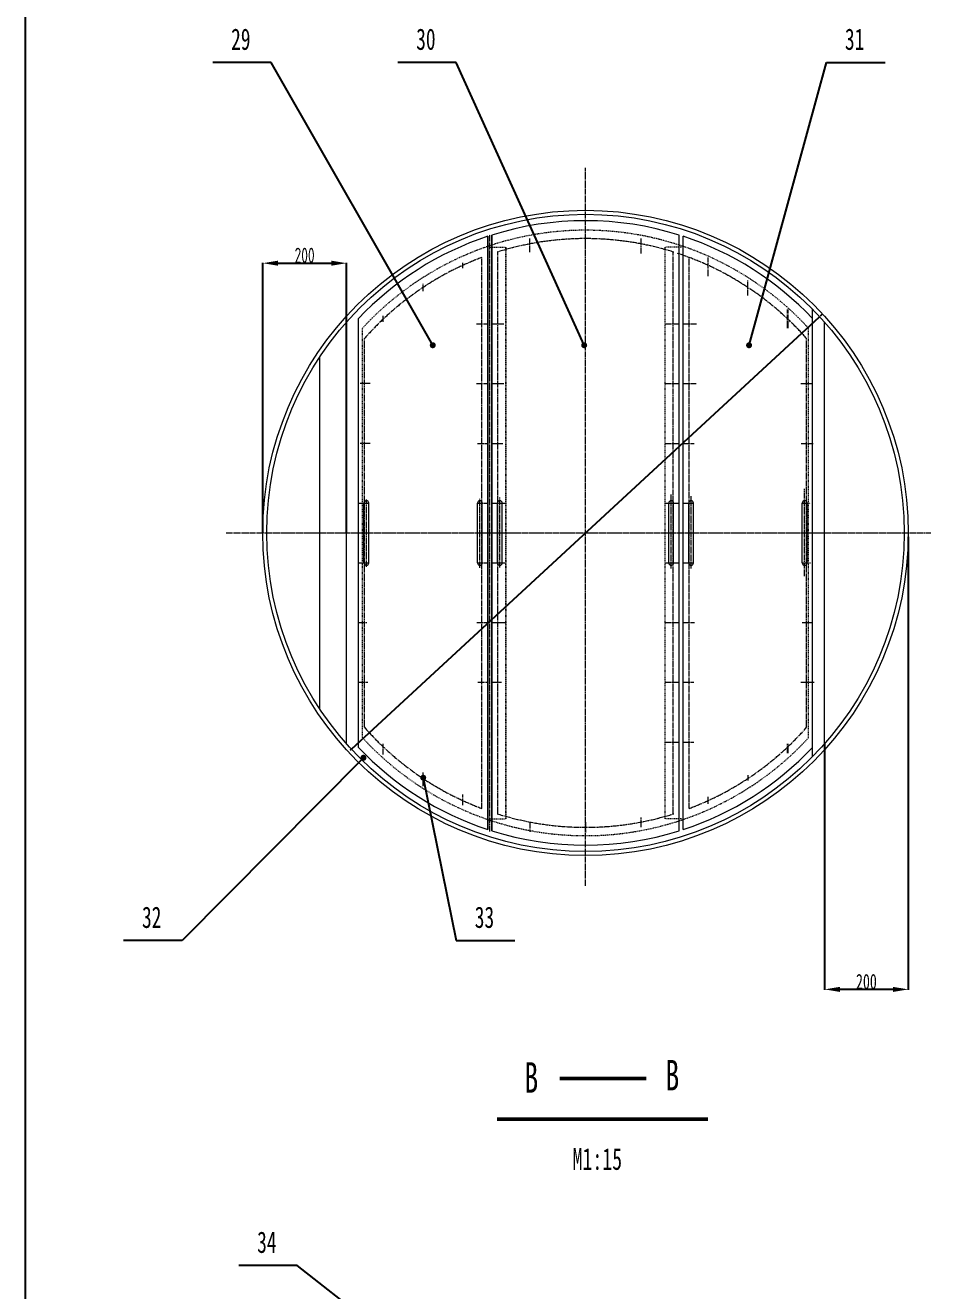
# Model space of a CAD drawing. Header units: millimetres. Extents: x -8910 to 8910, y -12615 to 12615.
# Drawn here: x -2606 to 1938, y 961 to 7315 of the extents above; entities that cross this region are included whole.
import ezdxf

# ---------------------------------------------------------------- set-up
doc = ezdxf.new("R2010")
doc.units = ezdxf.units.MM
doc.linetypes.add('EB_DASH', pattern=[6, 3, -3])
doc.linetypes.add('EB_DASHDOT', pattern=[39, 30, -3, 3, -3])
doc.layers.get('DEFPOINTS').update_dxf_attribs({"lineweight": 0})
for name, color, linetype, lineweight in [('CAXA0', 7, 'Continuous', 50), ('CAXA1', 1, 'EB_DASHDOT', 25), ('CAXA2', 6, 'EB_DASH', 25), ('CAXA3', 7, 'Continuous', 25), ('CAXA4', 3, 'Continuous', 15)]:
    doc.layers.add(name, color=color, linetype=linetype, lineweight=lineweight)
doc.styles.add('HGCAD', font='gbenor.shx', dxfattribs={"width": 0.75, "bigfont": 'gbcbig.shx'})
doc.styles.add('UserTxtStyle1', font='FSGB2312.ttf', dxfattribs={"width": 0.667})
doc.styles.add('标准', font='FSGB2312.ttf', dxfattribs={"width": 0.667})
doc.dimstyles.new('HGCAD$0', dxfattribs={"dimtxt": 3.5, "dimasz": 2.5, "dimexe": 2, "dimexo": 0, "dimgap": 1, "dimtad": 1, "dimdec": 0, "dimdsep": 46, "dimtxsty": 'HGCAD', "dimcen": 0, "dimadec": 0, "dimazin": 0, "dimtfac": 1, "dimtdec": 0, "dimtmove": 0, "dimatfit": 0, "dimfxl": 0, "dimarcsym": 0})
doc.dimstyles.new('标准', dxfattribs={"dimtxt": 3.5, "dimasz": 4, "dimexe": 2, "dimexo": 0, "dimtad": 1, "dimdsep": 46, "dimtxsty": '标准', "dimcen": 0, "dimdle": 6, "dimaunit": 1, "dimazin": 2, "dimtfac": 1, "dimtdec": 3, "dimtmove": 0, "dimatfit": 3, "dimfxl": 0, "dimtolj": 1, "dimtzin": 0, "dimarcsym": 0})

# ---------------------------------------------------------------- blocks, each defined once
blk = doc.blocks.new('CAXBLOCK164', base_point=(-1665.9, 7128.1))
at = {"layer": 'CAXA0', "linetype": 'Continuous', "lineweight": 25}
blk.add_hatch(color=0, dxfattribs=at).paths.add_polyline_path([(-546.1, 5708), (-546.3, 5710.3), (-546.9, 5712.6), (-547.8, 5714.8), (-549, 5716.8), (-550.5, 5718.6), (-552.3, 5720.1), (-554.3, 5721.3), (-556.5, 5722.2), (-558.8, 5722.8), (-561.1, 5723), (-563.5, 5722.8), (-565.8, 5722.2), (-567.9, 5721.3), (-569.9, 5720.1), (-571.7, 5718.6), (-573.3, 5716.8), (-574.5, 5714.8), (-575.4, 5712.6), (-575.9, 5710.3), (-576.1, 5708), (-575.9, 5705.6), (-575.4, 5703.3), (-574.5, 5701.2), (-573.3, 5699.2), (-571.7, 5697.4), (-569.9, 5695.8), (-567.9, 5694.6), (-565.8, 5693.7), (-563.5, 5693.2), (-561.1, 5693), (-558.8, 5693.2), (-556.5, 5693.7), (-554.3, 5694.6), (-552.3, 5695.8), (-550.5, 5697.4), (-549, 5699.2), (-547.8, 5701.2), (-546.9, 5703.3), (-546.3, 5705.6)], flags=0)
at = {"layer": 'CAXA0', "color": 0, "linetype": 'Continuous', "lineweight": 25}
for p, q in [((-1371.9, 7128.1), (-1665.9, 7128.1)), ((-561.1, 5708), (-1371.9, 7128.1))]:
    blk.add_line(p, q, dxfattribs=at)
at = {"layer": 'CAXA0', "color": 0, "linetype": 'Continuous', "lineweight": 25, "insert": (-1573.3, 7298.6), "char_height": 107.3, "attachment_point": 1, "style": '标准'}
blk.add_mtext('\\fFangSong_GB2312|b0|i0|p34;29', dxfattribs=at)
blk = doc.blocks.new('CAXBLOCK163', base_point=(-561.1, 5708))
at = {"layer": 'CAXA0', "color": 0, "linetype": 'ByBlock', "lineweight": -2}
blk.add_blockref('CAXBLOCK164', (-1665.9, 7128.1), dxfattribs=at)
blk = doc.blocks.new('CAXBLOCK166', base_point=(-736.9, 7128.1))
at = {"layer": 'CAXA0', "linetype": 'Continuous', "lineweight": 25}
blk.add_hatch(color=0, dxfattribs=at).paths.add_polyline_path([(214, 5708), (213.8, 5710.3), (213.3, 5712.6), (212.4, 5714.8), (211.1, 5716.8), (209.6, 5718.6), (207.8, 5720.1), (205.8, 5721.3), (203.6, 5722.2), (201.3, 5722.8), (199, 5723), (196.6, 5722.8), (194.4, 5722.2), (192.2, 5721.3), (190.2, 5720.1), (188.4, 5718.6), (186.9, 5716.8), (185.6, 5714.8), (184.7, 5712.6), (184.2, 5710.3), (184, 5708), (184.2, 5705.6), (184.7, 5703.3), (185.6, 5701.2), (186.9, 5699.2), (188.4, 5697.4), (190.2, 5695.8), (192.2, 5694.6), (194.4, 5693.7), (196.6, 5693.2), (199, 5693), (201.3, 5693.2), (203.6, 5693.7), (205.8, 5694.6), (207.8, 5695.8), (209.6, 5697.4), (211.1, 5699.2), (212.4, 5701.2), (213.3, 5703.3), (213.8, 5705.6)], flags=0)
at = {"layer": 'CAXA0', "color": 0, "linetype": 'Continuous', "lineweight": 25}
for p, q in [((-442.9, 7128.1), (-736.9, 7128.1)), ((199, 5708), (-442.9, 7128.1))]:
    blk.add_line(p, q, dxfattribs=at)
at = {"layer": 'CAXA0', "color": 0, "linetype": 'Continuous', "lineweight": 25, "insert": (-644.3, 7298.6), "char_height": 107.3, "attachment_point": 1, "style": '标准'}
blk.add_mtext('\\fFangSong_GB2312|b0|i0|p34;30', dxfattribs=at)
blk = doc.blocks.new('CAXBLOCK165', base_point=(199, 5708))
at = {"layer": 'CAXA0', "color": 0, "linetype": 'ByBlock', "lineweight": -2}
blk.add_blockref('CAXBLOCK166', (-736.9, 7128.1), dxfattribs=at)
blk = doc.blocks.new('CAXBLOCK168', base_point=(1709.2, 7128.1))
at = {"layer": 'CAXA0', "linetype": 'Continuous', "lineweight": 25}
blk.add_hatch(color=0, dxfattribs=at).paths.add_polyline_path([(1041.7, 5708), (1041.5, 5710.3), (1040.9, 5712.6), (1040, 5714.8), (1038.8, 5716.8), (1037.3, 5718.6), (1035.5, 5720.1), (1033.5, 5721.3), (1031.3, 5722.2), (1029, 5722.8), (1026.7, 5723), (1024.3, 5722.8), (1022, 5722.2), (1019.9, 5721.3), (1017.9, 5720.1), (1016.1, 5718.6), (1014.5, 5716.8), (1013.3, 5714.8), (1012.4, 5712.6), (1011.9, 5710.3), (1011.7, 5708), (1011.9, 5705.6), (1012.4, 5703.3), (1013.3, 5701.2), (1014.5, 5699.2), (1016.1, 5697.4), (1017.9, 5695.8), (1019.9, 5694.6), (1022, 5693.7), (1024.3, 5693.2), (1026.7, 5693), (1029, 5693.2), (1031.3, 5693.7), (1033.5, 5694.6), (1035.5, 5695.8), (1037.3, 5697.4), (1038.8, 5699.2), (1040, 5701.2), (1040.9, 5703.3), (1041.5, 5705.6)], flags=0)
at = {"layer": 'CAXA0', "color": 0, "linetype": 'Continuous', "lineweight": 25}
for p, q in [((1026.7, 5708), (1415.2, 7128.1)), ((1415.2, 7128.1), (1709.2, 7128.1))]:
    blk.add_line(p, q, dxfattribs=at)
at = {"layer": 'CAXA0', "color": 0, "linetype": 'Continuous', "lineweight": 25, "insert": (1507.8, 7298.6), "char_height": 107.3, "attachment_point": 1, "style": '标准'}
blk.add_mtext('\\fFangSong_GB2312|b0|i0|p34;31', dxfattribs=at)
blk = doc.blocks.new('CAXBLOCK167', base_point=(1026.7, 5708))
at = {"layer": 'CAXA0', "color": 0, "linetype": 'ByBlock', "lineweight": -2}
blk.add_blockref('CAXBLOCK168', (1709.2, 7128.1), dxfattribs=at)
blk = doc.blocks.new('CAXBLOCK170', base_point=(-2113.2, 2719))
at = {"layer": 'CAXA0', "linetype": 'Continuous', "lineweight": 25}
blk.add_hatch(color=0, dxfattribs=at).paths.add_polyline_path([(-894.2, 3636.7), (-894.4, 3639), (-894.9, 3641.3), (-895.8, 3643.5), (-897, 3645.5), (-898.6, 3647.3), (-900.4, 3648.8), (-902.4, 3650), (-904.5, 3651), (-906.8, 3651.5), (-909.2, 3651.7), (-911.5, 3651.5), (-913.8, 3651), (-916, 3650), (-918, 3648.8), (-919.8, 3647.3), (-921.3, 3645.5), (-922.5, 3643.5), (-923.4, 3641.3), (-924, 3639), (-924.2, 3636.7), (-924, 3634.3), (-923.4, 3632), (-922.5, 3629.9), (-921.3, 3627.9), (-919.8, 3626.1), (-918, 3624.5), (-916, 3623.3), (-913.8, 3622.4), (-911.5, 3621.9), (-909.2, 3621.7), (-906.8, 3621.9), (-904.5, 3622.4), (-902.4, 3623.3), (-900.4, 3624.5), (-898.6, 3626.1), (-897, 3627.9), (-895.8, 3629.9), (-894.9, 3632), (-894.4, 3634.3)], flags=0)
at = {"layer": 'CAXA0', "color": 0, "linetype": 'Continuous', "lineweight": 25}
for p, q in [((-909.2, 3636.7), (-1819.2, 2719)), ((-1819.2, 2719), (-2113.2, 2719))]:
    blk.add_line(p, q, dxfattribs=at)
at = {"layer": 'CAXA0', "color": 0, "linetype": 'Continuous', "lineweight": 25, "insert": (-2020.6, 2889.5), "char_height": 107.3, "attachment_point": 1, "style": '标准'}
blk.add_mtext('\\fFangSong_GB2312|b0|i0|p34;32', dxfattribs=at)
blk = doc.blocks.new('CAXBLOCK169', base_point=(-909.2, 3636.7))
at = {"layer": 'CAXA0', "color": 0, "linetype": 'ByBlock', "lineweight": -2}
blk.add_blockref('CAXBLOCK170', (-2113.2, 2719), dxfattribs=at)
blk = doc.blocks.new('CAXBLOCK172', base_point=(-148.9, 2719))
at = {"layer": 'CAXA0', "linetype": 'Continuous', "lineweight": 25}
blk.add_hatch(color=0, dxfattribs=at).paths.add_polyline_path([(-594.1, 3536.6), (-594.3, 3539), (-594.8, 3541.3), (-595.7, 3543.4), (-597, 3545.4), (-598.5, 3547.2), (-600.3, 3548.8), (-602.3, 3550), (-604.5, 3550.9), (-606.7, 3551.4), (-609.1, 3551.6), (-611.4, 3551.4), (-613.7, 3550.9), (-615.9, 3550), (-617.9, 3548.8), (-619.7, 3547.2), (-621.2, 3545.4), (-622.5, 3543.4), (-623.4, 3541.3), (-623.9, 3539), (-624.1, 3536.6), (-623.9, 3534.3), (-623.4, 3532), (-622.5, 3529.8), (-621.2, 3527.8), (-619.7, 3526), (-617.9, 3524.5), (-615.9, 3523.3), (-613.7, 3522.4), (-611.4, 3521.8), (-609.1, 3521.6), (-606.7, 3521.8), (-604.5, 3522.4), (-602.3, 3523.3), (-600.3, 3524.5), (-598.5, 3526), (-597, 3527.8), (-595.7, 3529.8), (-594.8, 3532), (-594.3, 3534.3)], flags=0)
at = {"layer": 'CAXA0', "color": 0, "linetype": 'Continuous', "lineweight": 25}
for p, q in [((-609.1, 3536.6), (-442.9, 2719)), ((-442.9, 2719), (-148.9, 2719))]:
    blk.add_line(p, q, dxfattribs=at)
at = {"layer": 'CAXA0', "color": 0, "linetype": 'Continuous', "lineweight": 25, "insert": (-350.3, 2889.5), "char_height": 107.3, "attachment_point": 1, "style": '标准'}
blk.add_mtext('\\fFangSong_GB2312|b0|i0|p34;33', dxfattribs=at)
blk = doc.blocks.new('CAXBLOCK171', base_point=(-609.1, 3536.6))
at = {"layer": 'CAXA0', "color": 0, "linetype": 'ByBlock', "lineweight": -2}
blk.add_blockref('CAXBLOCK172', (-148.9, 2719), dxfattribs=at)
blk = doc.blocks.new('*CAXBLOCK173172')
at = {"layer": 'CAXA4', "color": 0, "lineweight": -2, "transparency": 16777216}
for p, q in [((1825.6, 4746.7), (1825.6, 2471.5)), ((1405.6, 3707.2), (1405.6, 2471.5)), ((1749, 2473.5), (1482.2, 2473.5))]:
    blk.add_line(p, q, dxfattribs=at)
at = {"layer": 'CAXA4', "color": 0, "transparency": 16777216}
for points in [[(1482.2, 2486.2), (1482.2, 2460.7), (1405.6, 2473.5)], [(1749, 2486.2), (1749, 2460.7), (1825.6, 2473.5)]]:
    blk.add_solid(points, dxfattribs=at)
at = {"layer": 'DEFPOINTS', "color": 0, "transparency": 16777216}
for p in [(1825.6, 4746.7), (1405.6, 3707.2), (1405.6, 2473.5)]:
    blk.add_point(p, dxfattribs=at)
at = {"layer": 'CAXA4', "color": 0, "transparency": 16777216, "insert": (1615.6, 2512.4), "char_height": 76.6, "attachment_point": 5, "style": '标准'}
blk.add_mtext('\\A1;\\fFangSong_GB2312;200', dxfattribs=at)
blk = doc.blocks.new('*CAXBLOCK175173')
at = {"layer": 'CAXA4', "color": 0, "lineweight": -2, "transparency": 16777216}
for p, q in [((-969.5, 3679.6), (1380.7, 5851.3)), ((1393.9, 5863.6), (1383.6, 5854.1)), ((-972.5, 3676.9), (-975.4, 3674.1))]:
    blk.add_line(p, q, dxfattribs=at)
at = {"layer": 'CAXA4', "color": 0, "lineweight": 20, "transparency": 16777216}
for points in [[(1383.2, 5854.5), (1384.1, 5853.6), (1380.7, 5851.3)], [(-972.9, 3677.4), (-972, 3676.4), (-969.5, 3679.6)]]:
    blk.add_solid(points, dxfattribs=at)
at = {"layer": 'DEFPOINTS', "color": 0, "lineweight": 20, "transparency": 16777216}
for p in [(1380.7, 5851.3), (-969.5, 3679.6)]:
    blk.add_point(p, dxfattribs=at)
at = {"layer": 'CAXA4', "color": 0, "lineweight": 18, "transparency": 16777216, "insert": (1388.4, 5862.1), "char_height": 3.5, "attachment_point": 5, "rotation": 42.74033, "style": '标准'}
blk.add_mtext('\\A1;\\fFangSong_GB2312;φ2000', dxfattribs=at)
blk = doc.blocks.new('CAXBLOCK185', base_point=(-1535.3, 1087.2))
at = {"layer": 'CAXA0', "linetype": 'Continuous', "lineweight": 25}
blk.add_hatch(color=0, dxfattribs=at).paths.add_polyline_path([(-153.4, 247), (-153.5, 249.3), (-154.1, 251.6), (-155, 253.8), (-156.2, 255.8), (-157.7, 257.6), (-159.5, 259.1), (-161.5, 260.3), (-163.7, 261.2), (-166, 261.8), (-168.4, 262), (-170.7, 261.8), (-173, 261.2), (-175.2, 260.3), (-177.2, 259.1), (-179, 257.6), (-180.5, 255.8), (-181.7, 253.8), (-182.6, 251.6), (-183.2, 249.3), (-183.4, 247), (-183.2, 244.6), (-182.6, 242.3), (-181.7, 240.2), (-180.5, 238.2), (-179, 236.4), (-177.2, 234.8), (-175.2, 233.6), (-173, 232.7), (-170.7, 232.2), (-168.4, 232), (-166, 232.2), (-163.7, 232.7), (-161.5, 233.6), (-159.5, 234.8), (-157.7, 236.4), (-156.2, 238.2), (-155, 240.2), (-154.1, 242.3), (-153.5, 244.6)], flags=0)
at = {"layer": 'CAXA0', "color": 0, "linetype": 'Continuous', "lineweight": 25}
for p, q in [((-1241.3, 1087.2), (-1535.3, 1087.2)), ((-168.4, 247), (-1241.3, 1087.2))]:
    blk.add_line(p, q, dxfattribs=at)
at = {"layer": 'CAXA0', "color": 0, "linetype": 'Continuous', "lineweight": 25, "insert": (-1442.7, 1257.7), "char_height": 107.3, "attachment_point": 1, "style": '标准'}
blk.add_mtext('\\fFangSong_GB2312|b0|i0|p34;34', dxfattribs=at)
blk = doc.blocks.new('*D200')
at = {"layer": 'CAXA4', "color": 0, "lineweight": -2, "transparency": 16777216}
for p, q in [((-1414.4, 4765.5), (-1414.4, 6122)), ((-1337.8, 6120), (-1071, 6120)), ((-994.4, 4765.5), (-994.4, 6122))]:
    blk.add_line(p, q, dxfattribs=at)
at = {"layer": 'CAXA4', "color": 0, "transparency": 16777216}
for points in [[(-1337.8, 6132.8), (-1337.8, 6107.2), (-1414.4, 6120)], [(-1071, 6132.8), (-1071, 6107.2), (-994.4, 6120)]]:
    blk.add_solid(points, dxfattribs=at)
at = {"layer": 'DEFPOINTS', "color": 0, "transparency": 16777216}
for p in [(-994.4, 6120), (-1414.4, 4765.5), (-994.4, 4765.5)]:
    blk.add_point(p, dxfattribs=at)
at = {"layer": 'CAXA4', "color": 0, "transparency": 16777216, "insert": (-1204.4, 6159.3), "char_height": 76.6, "attachment_point": 5, "style": 'HGCAD'}
blk.add_mtext('200', dxfattribs=at)

msp = doc.modelspace()

# ---------------------------------------------------------------- linework, layer by layer
at = {"layer": 'CAXA0', "lineweight": 18}
for p, q in [((-284.425, 3275.987), (-284.425, 6254.929)), ((-284.425, 6254.929), (-284.425, 3275.987)), ((-264.425, 3269.556), (-264.425, 6261.36)), ((-264.425, 6261.36), (-264.425, 3269.556)), ((675.575, 3269.556), (675.575, 6261.36)), ((695.575, 3275.987), (695.575, 6254.929)), ((-934.425, 3688.878), (-934.425, 5842.038)), ((-906.425, 4615.458), (-906.425, 4915.458)), ((-882.425, 4615.458), (-882.425, 4915.458)), ((-336.425, 4615.458), (-336.425, 4915.458)), ((-312.425, 4615.458), (-312.425, 4915.458)), ((-236.425, 4615.458), (-236.425, 4915.458)), ((-212.425, 4615.458), (-212.425, 4915.458)), ((623.575, 4615.458), (623.575, 4915.458)), ((623.575, 4615.458), (623.575, 4915.458)), ((647.575, 4615.458), (647.575, 4915.458)), ((647.575, 4615.458), (647.575, 4915.458)), ((723.575, 4615.458), (723.575, 4915.458)), ((723.575, 4615.458), (723.575, 4915.458)), ((747.575, 4615.458), (747.575, 4915.458)), ((747.575, 4615.458), (747.575, 4915.458))]:
    msp.add_line(p, q, dxfattribs=at)
at = {"layer": 'CAXA0', "lineweight": 20}
for p, q in [((1345.575, 3642.783), (1345.575, 5888.133)), ((-994.425, 3707.157), (-994.425, 5823.759)), ((1405.575, 3707.157), (1405.575, 5823.759)), ((-1128.4, 3881.992), (-1128.4, 5648.924)), ((1293.575, 4615.458), (1293.575, 4915.458)), ((1293.575, 4615.458), (1293.575, 4915.458)), ((1317.575, 4615.458), (1317.575, 4915.458)), ((1317.575, 4615.458), (1317.575, 4915.458))]:
    msp.add_line(p, q, dxfattribs=at)
at = {"layer": 'CAXA0'}
for p, q in [((77.196, 2026.636), (509.785, 2026.636)), ((-237.371, 1821.082), (819.904, 1821.082))]:
    msp.add_line(p, q, dxfattribs=at)
at = {"layer": 'CAXA0', "lineweight": 18}
for radius in [1620, 1600]:
    msp.add_circle((205.575, 4765.458), radius, dxfattribs=at)
for centre, radius, start, end in [((205.575, 4765.458), 1568, 72.5577182, 107.4422818), ((205.575, 4765.458), 1568, 108.2099569, 136.6388855), ((205.575, 4765.458), 1568, 43.3611145, 71.7900431), ((-894.425, 4915.458), 12, 0, 180), ((-324.425, 4915.458), 12, 0, 180), ((-224.425, 4915.458), 12, 0, 180), ((635.575, 4915.458), 12, 0, 180), ((635.575, 4915.458), 12, 0, 180), ((735.575, 4915.458), 12, 0, 180), ((735.575, 4915.458), 12, 0, 180), ((-894.425, 4615.458), 12, 180, 360), ((-324.425, 4615.458), 12, 180, 360), ((-224.425, 4615.458), 12, 180, 360), ((635.575, 4615.458), 12, 180, 360), ((635.575, 4615.458), 12, 180, 360), ((735.575, 4615.458), 12, 180, 360), ((735.575, 4615.458), 12, 180, 360), ((205.575, 4765.458), 1568, 223.3611145, 251.7900431), ((205.575, 4765.458), 1568, 288.2099569, 316.6388855), ((205.575, 4765.458), 1568, 252.5577182, 287.4422818)]:
    msp.add_arc(centre, radius, start, end, dxfattribs=at)
at = {"layer": 'CAXA0', "lineweight": 20}
for centre, start, end in [((1305.575, 4915.458), 0, 180), ((1305.575, 4915.458), 0, 180), ((1305.575, 4615.458), 180, 360), ((1305.575, 4615.458), 180, 360)]:
    msp.add_arc(centre, 12, start, end, dxfattribs=at)
at = {"layer": 'CAXA1', "linetype": 'EB_DASHDOT', "lineweight": 18}
for p, q in [((205.575, 2994.129), (205.575, 6598.033)), ((-274.425, 3266.771), (-274.425, 6264.145)), ((205.575, 6201.058), (205.575, 6264.145)), ((-609.425, 5980.195), (-609.425, 6017.339)), ((1020.575, 5958.02), (1020.575, 6032.821)), ((-1598.242, 4765.458), (1938.207, 4765.458)), ((-1397.425, 4765.458), (1808.575, 4765.458)), ((-609.425, 3494.239), (-609.425, 3565.049)), ((1020.575, 3549.56), (1020.575, 3522.887)), ((205.575, 3313.311), (205.575, 3260.734))]:
    msp.add_line(p, q, dxfattribs=at)
at = {"layer": 'CAXA1', "lineweight": 18}
for p, q in [((-74.425, 6175.499), (-74.425, 6243.458)), ((485.575, 6169.436), (485.575, 6243.458)), ((-234.425, 3354.471), (-234.425, 6176.445)), ((645.575, 3354.471), (645.575, 6176.445)), ((-409.425, 6094.399), (-409.425, 6121.68)), ((-314.425, 3381.954), (-314.425, 6148.962)), ((725.575, 3381.954), (725.575, 6148.962)), ((820.575, 6054.538), (820.575, 6148.962)), ((-809.425, 5825.205), (-809.425, 5854.89)), ((-342.386, 5815.458), (-284.425, 5815.458)), ((-264.425, 5815.458), (-203.932, 5815.458)), ((605.575, 5815.458), (675.575, 5815.458)), ((695.575, 5815.458), (762.045, 5815.458)), ((-904.425, 3789.556), (-904.425, 5741.36)), ((-874.877, 5515.458), (-925.124, 5515.458)), ((-342.386, 5515.458), (-284.425, 5515.458)), ((-264.425, 5515.458), (-203.932, 5515.458)), ((605.575, 5515.458), (675.575, 5515.458)), ((695.575, 5515.458), (760.77, 5515.458)), ((-874.877, 5215.458), (-925.124, 5215.458)), ((-337.054, 5215.458), (-284.425, 5215.458)), ((-264.425, 5215.458), (-209.439, 5215.458)), ((605.575, 5215.458), (675.575, 5215.458)), ((695.575, 5215.458), (750.569, 5215.458)), ((635.575, 4586.311), (635.575, 4957.883)), ((-934.425, 4915.458), (-882.425, 4915.458)), ((-894.425, 4595.993), (-894.425, 4934.072)), ((-336.425, 4915.458), (-284.425, 4915.458)), ((-324.425, 4589.523), (-324.425, 4940.316)), ((-264.425, 4915.458), (-194.425, 4915.458)), ((-224.425, 4591.272), (-224.425, 4943.815)), ((605.575, 4915.458), (675.575, 4915.458)), ((695.575, 4915.458), (747.575, 4915.458)), ((735.575, 4586.311), (735.575, 4950.446)), ((-934.425, 4615.458), (-882.425, 4615.458)), ((-336.425, 4615.458), (-284.425, 4615.458)), ((-264.425, 4615.458), (-194.425, 4615.458)), ((605.575, 4615.458), (675.575, 4615.458)), ((695.575, 4615.458), (747.575, 4615.458)), ((-934.425, 4315.458), (-891.293, 4315.458)), ((-339.676, 4315.458), (-284.425, 4315.458)), ((-264.425, 4315.458), (-194.425, 4315.458)), ((605.575, 4315.458), (675.575, 4315.458)), ((695.575, 4315.458), (753.119, 4315.458)), ((-934.425, 4015.458), (-887.378, 4015.458)), ((-334.432, 4015.458), (-284.425, 4015.458)), ((-264.425, 4015.458), (-215.557, 4015.458)), ((605.575, 4015.458), (675.575, 4015.458)), ((695.575, 4015.458), (749.294, 4015.458)), ((-809.425, 3653.563), (-809.425, 3707.157)), ((605.575, 3715.458), (675.575, 3715.458)), ((695.575, 3715.458), (749.294, 3715.458)), ((-409.425, 3399.087), (-409.425, 3452.195)), ((820.575, 3404.628), (820.575, 3439.848)), ((-74.425, 3314.223), (-74.425, 3264.877)), ((485.575, 3287.458), (485.575, 3336.803))]:
    msp.add_line(p, q, dxfattribs=at)
at = {"layer": 'CAXA1'}
for p, q in [((1220.575, 5793.077), (1220.575, 5888.133)), ((1220.575, 3660.201), (1220.575, 3707.157))]:
    msp.add_line(p, q, dxfattribs=at)
at = {"layer": 'CAXA1', "lineweight": 20}
for p, q in [((1315.575, 3789.556), (1315.575, 5741.36)), ((1285.708, 5515.458), (1345.479, 5515.458)), ((1288.198, 5215.458), (1347.969, 5215.458)), ((1305.575, 4548.882), (1305.575, 4987.628)), ((1293.575, 4915.458), (1333.027, 4915.458)), ((1293.575, 4615.458), (1335.517, 4615.458)), ((1293.179, 4315.458), (1345.479, 4315.458)), ((1285.708, 4015.458), (1352.95, 4015.458))]:
    msp.add_line(p, q, dxfattribs=at)
at = {"layer": 'CAXA1', "lineweight": 18}
for start, end in [(72.5577182, 107.4422818), (41.321633, 71.7900431), (110.5990907, 138.678367), (221.321633, 249.4009093), (290.5990907, 318.678367), (252.5577182, 287.4422818)]:
    msp.add_arc((205.575, 4765.458), 1478, start, end, dxfattribs=at)
at = {"layer": 'CAXA2', "linetype": 'EB_DASH', "lineweight": 18}
for p, q in [((-284.765, 6201.058), (-194.425, 6201.058)), ((-284.765, 6201.058), (-194.425, 6201.058)), ((-194.425, 3329.858), (-194.425, 6201.058)), ((-194.425, 6201.058), (-194.425, 3329.858)), ((695.915, 6201.058), (605.575, 6201.058)), ((605.575, 3329.858), (605.575, 6201.058)), ((-914.425, 3737.839), (-914.425, 5793.077)), ((-284.765, 3329.858), (-194.425, 3329.858)), ((-284.765, 3329.858), (-194.425, 3329.858)), ((695.915, 3329.858), (605.575, 3329.858))]:
    msp.add_line(p, q, dxfattribs=at)
at = {"layer": 'CAXA2', "linetype": 'EB_DASH', "lineweight": 20}
msp.add_line((1325.575, 3737.839), (1325.575, 5793.077), dxfattribs=at)
at = {"layer": 'CAXA2', "linetype": 'EB_DASH', "lineweight": 18}
for start, end in [(42.5368984, 137.4631016), (222.5368984, 317.4631016)]:
    msp.add_arc((205.575, 4765.458), 1520, start, end, dxfattribs=at)
at = {"layer": 'CAXA3', "color": 3, "linetype": 'Continuous', "lineweight": 25}
msp.add_line((-2606.356, 12221.067), (-2606.356, -10517.043), dxfattribs=at)

# ---------------------------------------------------------------- block references
at = {"layer": 'CAXA0', "lineweight": 30}
for name, p in [('CAXBLOCK163', (-561.12, 5707.976)), ('CAXBLOCK165', (198.996, 5707.976)), ('CAXBLOCK167', (1026.677, 5707.976)), ('CAXBLOCK169', (-909.17, 3636.684)), ('CAXBLOCK171', (-609.094, 3536.619))]:
    msp.add_blockref(name, p, dxfattribs=at)
at = {"layer": 'CAXA0', "color": 0, "linetype": 'ByBlock', "lineweight": -2}
msp.add_blockref('CAXBLOCK185', (-1535.261, 1087.248), dxfattribs=at)

# ---------------------------------------------------------------- texts
at = {"layer": 'CAXA4', "linetype": 'Continuous', "lineweight": 25, "attachment_point": 1}
for s, insert, char_height, style in [('\\fFangSong_GB2312|b0|i0|p34;B', (-101.259, 2108.003), 153.3, 'UserTxtStyle1'), ('\\fFangSong_GB2312|b0|i0|p34;B', (606.649, 2119.532), 153.3, 'UserTxtStyle1'), ('\\fFangSong_GB2312|b0|i0|p34;M1:15', (140.699, 1676.922), 109.5, '标准')]:
    msp.add_mtext(s, dxfattribs=dict(at, insert=insert, char_height=char_height, style=style))

# ---------------------------------------------------------------- dimensions: what is measured, and where the dimension line sits
at = {"layer": 'CAXA4'}
dim = msp.add_linear_dim(base=(-994.425, 6119.999), p1=(-1414.425, 4765.458), p2=(-994.425, 4765.458), text='200', dimstyle='HGCAD$0', override={"dimtxt": 76.6, "dimasz": 76.6}, dxfattribs=at)
dim.commit()
dim.dimension.update_dxf_attribs({"geometry": '*D200', "text_midpoint": (-1204.425, 6159.299)})
at = {"layer": 'CAXA4', "lineweight": 18}
dim = msp.add_diameter_dim_2p(p1=(-969.525, 3679.575), p2=(1380.674, 5851.341), text='\\fFangSong_GB2312;φ2000', dimstyle='标准', dxfattribs=at)
dim.commit()
dim.dimension.update_dxf_attribs({"geometry": '*CAXBLOCK175173', "text_midpoint": (1388.438, 5862.109)})
at = {"layer": 'CAXA4'}
dim = msp.add_linear_dim(base=(1405.575, 2473.463), p1=(1825.575, 4746.726), p2=(1405.575, 3707.157), angle=180, text='\\fFangSong_GB2312;200', dimstyle='标准', override={"dimtxt": 76.6, "dimasz": 76.6}, dxfattribs=at)
dim.commit()
dim.dimension.update_dxf_attribs({"geometry": '*CAXBLOCK173172', "text_midpoint": (1615.575, 2512.388)})

doc.saveas('drawing.dxf')
